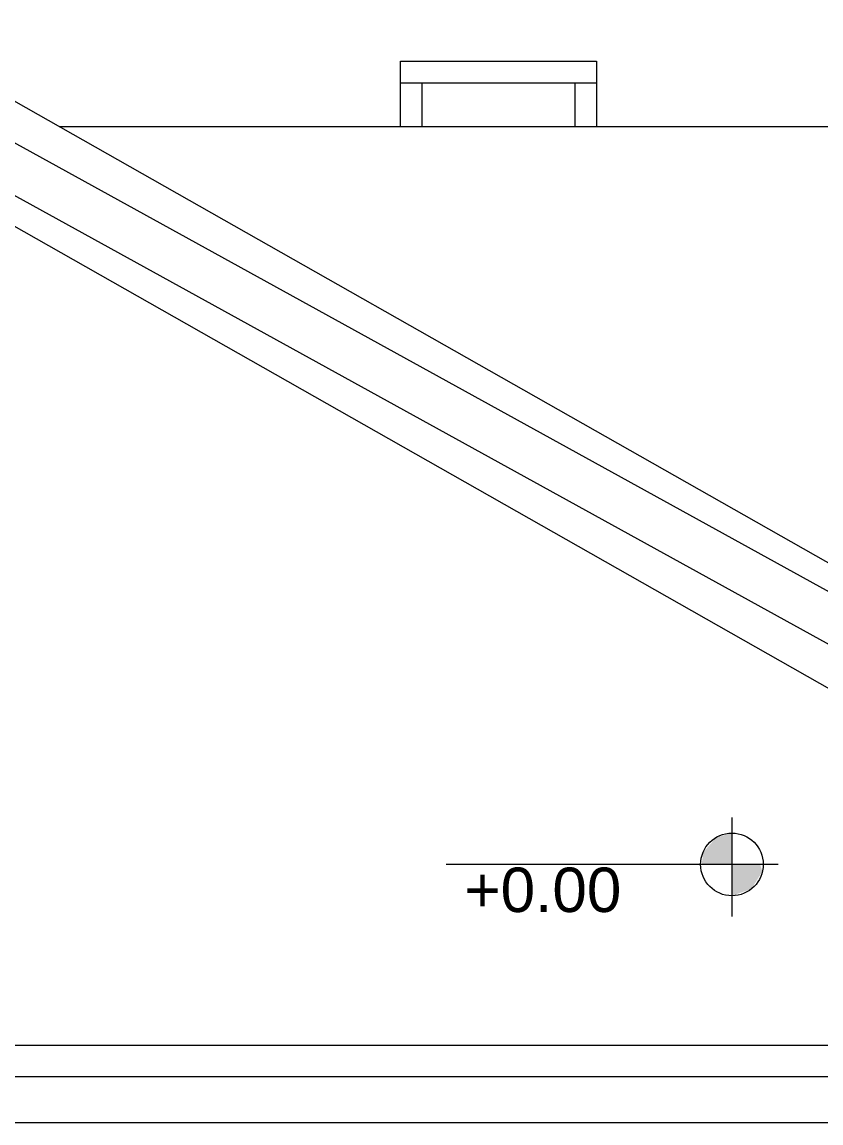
# Model space of a CAD drawing. Header units: metres. Extents: x 5 to 242, y -3 to 162.
# Drawn here: x 164.276 to 166.111, y 107.286 to 109.814 of the extents above; entities that cross this region are included whole.
import ezdxf

# ---------------------------------------------------------------- set-up
doc = ezdxf.new("R2010")
doc.units = ezdxf.units.M
doc.layers.add('1053_ARQ_BASE_MATADOURO_2_dwg', color=7, linetype='Continuous', lineweight=5, true_color=0x767676)
doc.layers.add('A-PISO', color=7, linetype='Continuous', lineweight=5)
doc.styles.add('Arial_1', font='arial.ttf', dxfattribs={"height": 0.102})

# ---------------------------------------------------------------- blocks, each defined once
blk = doc.blocks.new('1053_ARQ_BASE_MATADOURO_2_dwg-3637054-TÉRREO 1_20')
at = {"layer": 'A-PISO', "true_color": 0xe2e2e2}
h = blk.add_hatch(color=254, dxfattribs=at)
h.paths.add_polyline_path([(139.5074, 74.6938), (139.5074, 74.7657), (139.4714, 74.756), (139.4419, 74.7219), (139.4379, 74.6938), (139.4888, 74.6938)])
h.paths.add_polyline_path([(139.5074, 74.6219), (139.5522, 74.6376), (139.5774, 74.6778), (139.5721, 74.6938), (139.5074, 74.6938), (139.5074, 74.6237)])
at = {"layer": 'A-PISO', "color": 253, "true_color": 0xaaaaaa}
for p, q in [((139.8567, 75.2496), (137.4988, 76.5496)), ((138.7463, 76.4882), (139.1963, 76.4882)), ((138.7963, 76.3882), (138.7963, 76.4882)), ((139.1463, 76.4882), (139.1463, 76.3882)), ((139.8056, 75.1567), (137.4476, 76.4567)), ((137.9622, 76.3882), (142.9558, 76.3882)), ((139.5074, 74.8013), (139.5074, 74.5741)), ((139.6138, 74.6938), (138.8509, 74.6938)), ((139.8311, 74.2062), (127.1431, 74.2062)), ((139.8311, 74.1002), (127.1431, 74.1002))]:
    blk.add_line(p, q, dxfattribs=at)
at = {"layer": 'A-PISO', "color": 253, "true_color": 0xaaaaaa, "flags": 128}
for points in [[(142.9558, 75.3282), (139.8841, 75.3282), (139.8311, 75.3282), (137.5391, 76.6282), (134.9928, 76.6282), (134.9928, 76.3782), (137.4732, 76.3782), (139.7652, 75.0782)], [(138.7463, 76.3882), (138.7463, 76.5382), (139.1963, 76.5382), (139.1963, 76.3882)], [(142.9558, 74.2782), (139.8841, 74.2782), (127.1431, 74.2782)]]:
    blk.add_lwpolyline(points, dxfattribs=at)
at = {"layer": 'A-PISO', "color": 253, "true_color": 0xaaaaaa}
blk.add_circle((139.5074, 74.6938), 0.0719, dxfattribs=at)
at = {"layer": 'A-PISO', "insert": (138.893, 74.6866), "char_height": 0.102, "width": 0.430791, "attachment_point": 1, "line_spacing_factor": 0.941778, "style": 'Arial_1'}
blk.add_mtext('+0.00', dxfattribs=at)

msp = doc.modelspace()

# ---------------------------------------------------------------- block references
at = {"layer": '1053_ARQ_BASE_MATADOURO_2_dwg', "color": 253, "true_color": 0xaaaaaa}
msp.add_blockref('1053_ARQ_BASE_MATADOURO_2_dwg-3637054-TÉRREO 1_20', (26.3988, 33.186), dxfattribs=at)

doc.saveas('drawing.dxf')
